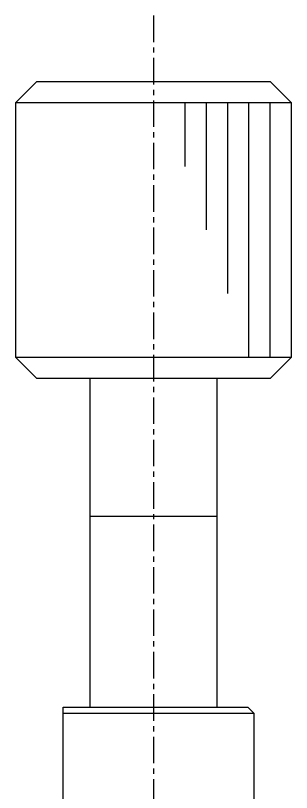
# Model space of a CAD drawing. Extents: x 67 to 344, y 71 to 375.
# Drawn here: x 231.82 to 244.82, y 206.06 to 242.69 of the extents above; entities that cross this region are included whole.
import ezdxf

# ---------------------------------------------------------------- set-up
doc = ezdxf.new("R2010")
doc.units = 0
doc.linetypes.add('CENTER', pattern=[2, 1.25, -0.25, 0.25, -0.25])
doc.layers.get('0').update_dxf_attribs({"linetype": 'CONTINUOUS'})

msp = doc.modelspace()

# ---------------------------------------------------------------- linework, layer by layer
at = {"color": 1, "linetype": 'CENTER'}
msp.add_line((238.321, 242.688), (238.321, 184.078), dxfattribs=at)
at = {"color": 7, "linetype": 'CONTINUOUS'}
for p, q in [((232.821, 239.578), (231.821, 238.578)), ((232.821, 239.578), (238.371, 239.578)), ((238.371, 239.578), (243.821, 239.578)), ((244.821, 238.578), (243.821, 239.578)), ((231.821, 238.578), (231.821, 226.578)), ((238.38, 238.578), (231.821, 238.578)), ((244.821, 238.578), (238.38, 238.578)), ((244.821, 226.578), (244.821, 238.578)), ((231.821, 226.578), (244.821, 226.578)), ((231.821, 226.578), (232.821, 225.578)), ((243.821, 225.578), (244.821, 226.578)), ((243.821, 225.578), (232.821, 225.578)), ((235.321, 225.578), (235.321, 219.078)), ((241.321, 219.078), (241.321, 225.578)), ((235.321, 219.078), (235.321, 210.078)), ((241.321, 210.078), (241.321, 219.078)), ((234.071, 210.078), (242.771, 210.078)), ((234.071, 209.778), (234.071, 210.078)), ((243.071, 209.778), (242.771, 210.078)), ((243.071, 209.778), (234.071, 209.778)), ((234.071, 205.078), (234.071, 209.778)), ((243.071, 205.078), (243.071, 209.778))]:
    msp.add_line(p, q, dxfattribs=at)
at = {"color": 3, "linetype": 'CONTINUOUS'}
for p, q in [((239.821, 235.578), (239.821, 238.578)), ((240.821, 232.578), (240.821, 238.578)), ((241.821, 229.578), (241.821, 238.578)), ((242.821, 226.578), (242.821, 238.578)), ((243.821, 226.578), (243.821, 238.578)), ((235.321, 219.083), (235.321, 219.078)), ((238.321, 219.078), (235.321, 219.078)), ((235.321, 219.078), (235.321, 219.073)), ((241.321, 219.078), (238.321, 219.078)), ((241.321, 219.078), (241.321, 219.083)), ((241.321, 219.073), (241.321, 219.078))]:
    msp.add_line(p, q, dxfattribs=at)

doc.saveas('drawing.dxf')
